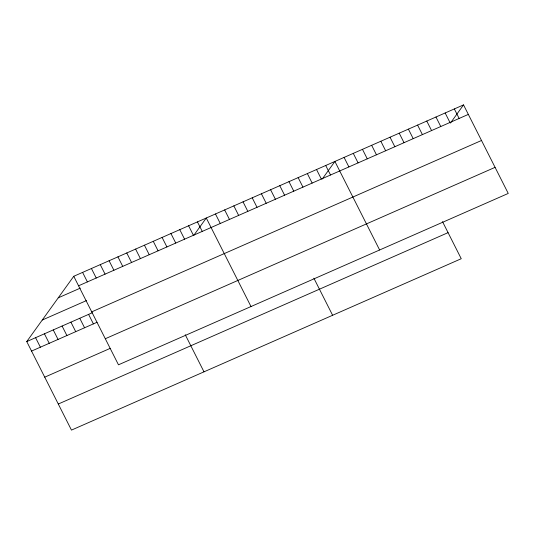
<?xml version="1.0" encoding="UTF-8"?>
<svg xmlns="http://www.w3.org/2000/svg" width="535" height="535" viewBox="0 0 535 535"><rect width="100%" height="100%" fill="white"/><g stroke="black" fill="none" stroke-linecap="round" stroke-linejoin="round"><path stroke-width="0.8" d="M442.505 221.624L461.244 258.719L71.469 430.107L26.75 341.571L73.756 276.281L463.531 104.893L508.25 193.429L118.476 364.81L73.756 276.281M193.677 235.514L206.283 218.006L251.002 306.542M322.297 178.958L334.903 161.45L379.623 249.985M450.443 123.077L463.531 104.893M78.565 285.79L468.332 114.41M58.241 297.828L80.33 288.111M42.265 320.024L86.436 300.603M91.732 311.865L481.507 140.484M26.75 341.571L92.274 312.761M31.552 351.08L97.082 322.271M105.308 338.735L495.076 167.348M44.726 377.162L110.25 348.352M58.302 404.025L448.069 232.645M454.342 108.933L459.144 118.449M445.153 112.979L449.962 122.488M435.965 117.018L440.773 126.527M426.776 121.057L431.584 130.567M417.594 125.096L422.396 134.606M408.406 129.136L413.207 138.645M399.217 133.175L404.019 142.684M390.028 137.214L394.837 146.724M380.84 141.253L385.648 150.763M371.651 145.293L376.459 154.802M362.469 149.332L367.271 158.841M353.281 153.371L358.082 162.887M344.092 157.41L348.894 166.927M325.715 165.489L330.523 175.005M316.533 169.535L321.334 179.044M307.344 173.574L312.146 183.084M298.155 177.613L302.957 187.123M288.967 181.653L293.768 191.162M279.778 185.692L284.587 195.201M270.59 189.731L275.398 199.241M313.878 278.18L332.616 315.275M261.408 193.77L266.209 203.28M252.219 197.81L257.021 207.319M243.03 201.849L247.832 211.358M233.842 205.888L238.643 215.398M224.653 209.927L229.462 219.444M215.465 213.967L220.273 223.483M197.442 221.891L202.25 231.408M188.608 225.777L193.416 235.286M179.773 229.662L184.582 239.172M170.939 233.548L175.748 243.057M162.105 237.433L166.913 246.943M153.271 241.318L158.072 250.828M144.437 245.204L149.238 254.713M185.25 334.736L203.995 371.832M135.602 249.089L140.404 258.599M126.768 252.968L131.57 262.484M117.934 256.853L122.736 266.37M109.093 260.739L113.901 270.249M100.259 264.624L105.067 274.134M91.425 268.51L96.233 278.019M82.591 272.395L87.399 281.905M88.596 314.379L93.398 323.889M79.762 318.265L84.563 327.774M70.921 322.15L75.729 331.66M62.087 326.036L66.895 335.545M53.253 329.921L58.061 339.431M44.418 333.8L49.227 343.316M35.584 337.685L40.392 347.202"/></g></svg>
